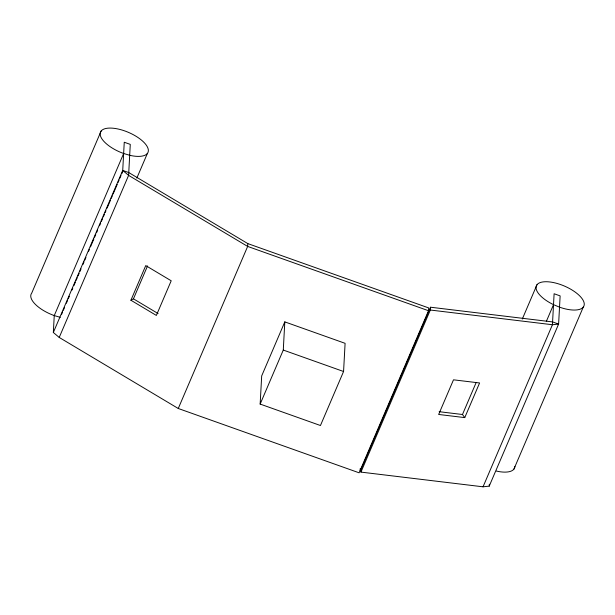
<?xml version="1.0" encoding="UTF-8"?>
<svg xmlns="http://www.w3.org/2000/svg" width="615" height="615" viewBox="0 0 615 615"><rect width="100%" height="100%" fill="white"/><g stroke="black" fill="none" stroke-linecap="round" stroke-linejoin="round"><path stroke-width="0.92" d="M59.217 337.443L128.604 175.375L130.28 144.379L124.253 142.242L122.723 170.409L128.758 172.554L247.807 243.602L428.67 307.923L428.517 310.736L359.129 472.812L178.265 408.491L59.217 337.443L53.336 332.484L54.258 315.58L123.646 153.504A25.838 10.724 23.2 0 1 102.651 129.704A25.838 10.724 23.2 0 1 143.118 141.565A25.838 10.724 23.2 0 1 129.903 155.341L123.646 153.504M247.807 243.602L247.653 246.423L178.265 408.491M260.153 404.078L261.683 375.911L284.807 321.883L345.1 343.324L343.57 371.498L320.446 425.519L260.153 404.078L283.284 350.058L284.807 321.883M360.129 470.475L360.229 468.599M360.944 472.105L361.09 469.283L430.477 307.216L552.577 321.922L558.612 324.067L489.225 486.134L483.044 486.811L360.944 472.105L430.331 310.029L430.477 307.216M489.225 486.134L489.325 484.259M101.114 131.041L31.726 293.109A25.838 10.724 23.2 0 0 54.258 315.58L60.301 317.355M53.336 332.484L122.723 170.409L128.604 175.375L247.653 246.423L428.517 310.736M61.439 314.711L62.569 312.066M63.322 310.306L64.452 307.661M66.335 303.257L67.466 300.62M68.227 298.852L69.357 296.215M71.993 290.049L72.747 288.281M73.877 285.644L75.391 282.116M76.145 280.355L77.275 277.719M78.028 275.95L79.158 273.314M79.912 271.546L81.042 268.909M82.933 264.504L84.063 261.859M84.816 260.099L85.946 257.454M88.583 251.289L89.344 249.529M90.474 246.884L93.864 238.958M94.618 237.198L95.748 234.553M96.509 232.793L97.639 230.148M99.522 225.743L100.652 223.107M101.406 221.339L102.536 218.702M103.297 216.941L104.427 214.297M105.18 212.536L105.934 210.776M107.064 208.131L110.462 200.206M111.215 198.437L112.345 195.801M113.099 194.04L117.25 184.346M118.003 182.586L119.133 179.941M119.887 178.181L121.017 175.536M121.77 173.776L122.523 172.016M136.83 178.104L147.385 153.435M130.91 300.243L145.747 265.588L171.201 280.778L156.364 315.434L130.91 300.243L133.44 298.844L147.538 265.926M464.763 417.608L438.656 414.464L453.493 379.816L479.6 382.961L464.763 417.608L462.472 414.502L476.195 382.445M522.296 319.047L537.003 284.691M546.351 321.384L553.515 304.648M483.044 486.811L552.431 324.735L554.107 293.747L560.134 295.892L558.612 324.067L552.431 324.735L430.331 310.029M513.886 469.16L583.274 307.093M439.164 411.696L462.472 414.502M283.284 350.058L343.57 371.498M133.44 298.844L158.078 313.55M514.863 466.539A25.838 10.724 23.2 0 1 496.397 471.067M559.527 307.162L553.308 304.556A25.838 10.724 23.2 0 1 542.053 282.077A25.838 10.724 23.2 0 1 582.251 298.898A25.838 10.724 23.2 0 1 559.527 307.162"/></g></svg>
